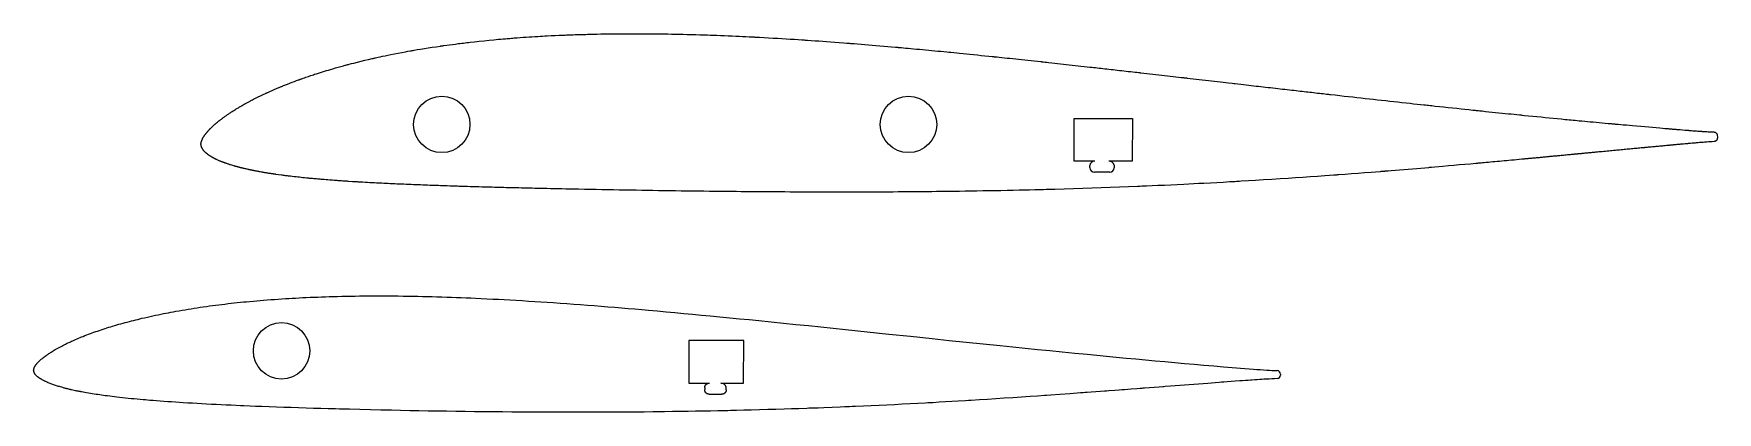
# Model space of a CAD drawing. Header units: millimetres. Extents: x -27 to 457, y 112 to 221.
import ezdxf

# ---------------------------------------------------------------- set-up
doc = ezdxf.new("R2010")
doc.units = ezdxf.units.MM
doc.layers.add('Geometries', color=7, linetype='Continuous')

msp = doc.modelspace()

# ---------------------------------------------------------------- linework, layer by layer
at = {"layer": 'Geometries', "linetype": 'Continuous', "lineweight": 13}
for p, q in [((272, 184.28), (272.02, 196.48)), ((272.02, 196.48), (288.76, 196.48)), ((288.76, 196.48), (288.74, 184.28)), ((277.93, 184.28), (272, 184.28)), ((288.74, 184.28), (281.99, 184.28)), ((276.55, 182.41), (276.55, 183)), ((282.24, 181.08), (277.88, 181.08)), ((283.57, 183.14), (283.57, 182.37)), ((161.41, 132.74), (161.4, 120.54)), ((177.15, 132.74), (161.41, 132.74)), ((177.13, 120.54), (177.15, 132.74)), ((331.29, 123.12), (331.29, 122.83)), ((161.4, 120.54), (167.33, 120.54)), ((165.95, 119.26), (165.95, 118.67)), ((167.28, 117.34), (170.83, 117.34)), ((170.58, 120.54), (177.13, 120.54)), ((172.16, 118.64), (172.16, 119.4))]:
    msp.add_line(p, q, dxfattribs=at)
at = {"layer": 'Geometries', "linetype": 'Continuous', "lineweight": 13, "flags": 128}
for points in [[(21.33, 189.14), (21.32, 189.2), (21.33, 189.26), (21.33, 189.33), (21.34, 189.39), (21.35, 189.45), (21.35, 189.5), (21.37, 189.57), (21.38, 189.63), (21.4, 189.73), (21.43, 189.82), (21.46, 189.91), (21.49, 190.01), (21.53, 190.12), (21.58, 190.23), (21.63, 190.36), (21.68, 190.48), (21.73, 190.6), (21.79, 190.72), (21.84, 190.83), (21.85, 190.85), (21.86, 190.88), (21.88, 190.9), (21.89, 190.93), (21.9, 190.95), (21.91, 190.97), (21.93, 190.99), (21.94, 191.03), (21.96, 191.06), (21.98, 191.09), (22, 191.13), (22.02, 191.16), (22.05, 191.2), (22.07, 191.23), (22.09, 191.27), (22.12, 191.31), (22.2, 191.43), (22.28, 191.55), (22.37, 191.67), (22.4, 191.72), (22.44, 191.77), (22.48, 191.82), (22.52, 191.87), (22.55, 191.92), (22.59, 191.96), (22.62, 192), (22.66, 192.04), (22.7, 192.1), (22.74, 192.15), (22.79, 192.22), (22.85, 192.28), (22.88, 192.32), (22.9, 192.36), (22.93, 192.39), (22.96, 192.42), (22.98, 192.45), (23, 192.48), (23.04, 192.52), (23.07, 192.56), (23.09, 192.59), (23.11, 192.61), (23.12, 192.63), (23.13, 192.63), (23.14, 192.65), (23.15, 192.66), (23.16, 192.67), (23.17, 192.68), (23.25, 192.78), (23.3, 192.84), (23.35, 192.9), (23.4, 192.95), (23.45, 193.01), (23.51, 193.07), (23.56, 193.13), (23.65, 193.22), (23.73, 193.31), (23.82, 193.41), (23.91, 193.5), (23.96, 193.55), (24.01, 193.6), (24.06, 193.65), (24.11, 193.69), (24.16, 193.74), (24.24, 193.82), (24.33, 193.91), (24.42, 193.99), (24.51, 194.08), (24.62, 194.18), (24.73, 194.28), (24.83, 194.38), (24.94, 194.48), (25.04, 194.58), (25.14, 194.66), (25.23, 194.75), (25.32, 194.82), (25.36, 194.86), (25.4, 194.89), (25.44, 194.93), (25.48, 194.96), (25.52, 195), (25.56, 195.03), (25.6, 195.07), (25.71, 195.16), (25.83, 195.26), (26.04, 195.43), (26.26, 195.61), (26.37, 195.7), (26.49, 195.79), (26.58, 195.87), (26.69, 195.95), (26.79, 196.03), (26.9, 196.11), (27.02, 196.2), (27.21, 196.34), (27.39, 196.48), (27.57, 196.61), (27.74, 196.74), (27.92, 196.87), (28.09, 197), (28.27, 197.12), (28.45, 197.25), (28.63, 197.38), (28.81, 197.5), (28.99, 197.63), (29.17, 197.75), (29.35, 197.87), (29.52, 197.99), (29.7, 198.11), (29.87, 198.22), (30.09, 198.37), (30.32, 198.52), (30.55, 198.67), (30.79, 198.82), (31.04, 198.98), (31.25, 199.11), (31.46, 199.24), (31.66, 199.36), (31.86, 199.49), (32.06, 199.6), (32.25, 199.72), (32.39, 199.81), (32.54, 199.89), (32.69, 199.98), (32.84, 200.07), (33, 200.16), (33.16, 200.25), (33.42, 200.41), (33.69, 200.56), (33.75, 200.59), (33.81, 200.63), (33.87, 200.66), (33.93, 200.69), (34, 200.73), (34.06, 200.76), (34.11, 200.8), (34.29, 200.89), (34.47, 200.99), (34.65, 201.09), (34.84, 201.19), (35.03, 201.3), (35.23, 201.4), (35.44, 201.51), (35.64, 201.62), (35.85, 201.73), (36.12, 201.87), (36.37, 202), (36.63, 202.13), (36.82, 202.23), (37, 202.32), (37.19, 202.42), (37.37, 202.51), (37.55, 202.6), (37.74, 202.69), (37.93, 202.78), (38.27, 202.95), (38.62, 203.12), (38.97, 203.28), (39.33, 203.45), (39.7, 203.62), (39.81, 203.68), (39.93, 203.73), (40.05, 203.79), (40.17, 203.84), (40.28, 203.89), (40.4, 203.95), (40.51, 204), (41.12, 204.27), (41.74, 204.55), (42.37, 204.82), (43, 205.09), (43.64, 205.36), (43.81, 205.43), (43.99, 205.5), (44.16, 205.58), (44.34, 205.65), (44.52, 205.72), (44.69, 205.79), (44.87, 205.87), (45.05, 205.94), (45.61, 206.16), (46.17, 206.38), (46.84, 206.65), (47.52, 206.91), (48.21, 207.16), (48.79, 207.38), (49.37, 207.59), (49.48, 207.63), (49.6, 207.67), (49.71, 207.72), (49.83, 207.76), (49.94, 207.8), (50.06, 207.84), (50.17, 207.88), (50.28, 207.92), (50.67, 208.06), (51.06, 208.19), (51.46, 208.33), (51.86, 208.47), (52.2, 208.59), (52.55, 208.71), (52.91, 208.82), (53.26, 208.94), (53.62, 209.06), (53.97, 209.18), (54.52, 209.35), (55.06, 209.53), (55.61, 209.7), (56.19, 209.88), (56.76, 210.06), (57.33, 210.23), (57.9, 210.41), (58.48, 210.58), (59.22, 210.79), (59.96, 211.01), (60.71, 211.22), (61.47, 211.43), (62.23, 211.64), (62.47, 211.7), (62.71, 211.77), (62.95, 211.83), (63.2, 211.9), (63.44, 211.96), (63.68, 212.03), (63.92, 212.09), (64.56, 212.26), (65.2, 212.42), (66.26, 212.69), (67.31, 212.95), (68.38, 213.21), (69.45, 213.46), (70.52, 213.7), (70.65, 213.73), (70.78, 213.76), (70.92, 213.79), (71.05, 213.82), (71.18, 213.85), (71.31, 213.88), (71.44, 213.91), (72.16, 214.07), (72.81, 214.21), (73.46, 214.35), (74.24, 214.51), (75.02, 214.68), (75.81, 214.84), (76.87, 215.05), (77.93, 215.25), (79, 215.46), (80.08, 215.66), (80.76, 215.78), (81.44, 215.9), (81.66, 215.94), (81.88, 215.98), (82.09, 216.02), (82.3, 216.05), (82.51, 216.09), (83.43, 216.25), (84.36, 216.4), (85.47, 216.58), (86.57, 216.76), (87.69, 216.93), (88.88, 217.11), (90.08, 217.29), (90.22, 217.31), (90.37, 217.33), (90.51, 217.35), (90.66, 217.37), (90.8, 217.39), (90.95, 217.41), (91.09, 217.43), (91.89, 217.54), (92.71, 217.65), (93.54, 217.76), (94.37, 217.87), (95.21, 217.98), (95.69, 218.04), (96.18, 218.1), (96.66, 218.16), (97.15, 218.22), (97.64, 218.27), (98.13, 218.33), (98.6, 218.39), (99.9, 218.53), (101.21, 218.68), (102.62, 218.82), (104.04, 218.97), (105.46, 219.1), (106.13, 219.17), (106.79, 219.23), (107.45, 219.28), (108.12, 219.34), (108.79, 219.4), (109.2, 219.43), (109.62, 219.47), (110.04, 219.5), (110.45, 219.54), (110.87, 219.57), (111.29, 219.6), (111.71, 219.63), (112.12, 219.66), (112.97, 219.73), (113.83, 219.79), (114.7, 219.85), (115.53, 219.9), (116.37, 219.96), (117.22, 220.01), (118.07, 220.06), (118.74, 220.1), (119.4, 220.14), (120.06, 220.18), (120.72, 220.21), (121.89, 220.27), (123.06, 220.33), (124.22, 220.38), (125.38, 220.43), (125.85, 220.45), (126.32, 220.47), (126.8, 220.49), (127.28, 220.51), (127.75, 220.52), (128.23, 220.54), (128.72, 220.56), (129.61, 220.59), (130.51, 220.61), (131.41, 220.64), (131.87, 220.65), (132.32, 220.67), (132.76, 220.68), (133.2, 220.69), (133.64, 220.7), (134.09, 220.71), (135.13, 220.73), (136.18, 220.75), (137.51, 220.77), (138.85, 220.79), (139.16, 220.8), (139.45, 220.8), (139.74, 220.8), (140.03, 220.81), (140.33, 220.81), (140.62, 220.81), (140.91, 220.82), (142.14, 220.83), (143.37, 220.83), (144.61, 220.84), (145.8, 220.84), (146.99, 220.84), (148.19, 220.83), (149.39, 220.82), (150.45, 220.82), (151.51, 220.81), (151.79, 220.8), (152.07, 220.8), (152.35, 220.8), (152.64, 220.79), (152.91, 220.79), (153.18, 220.79), (154.27, 220.77), (155.36, 220.75), (156.45, 220.74), (157.55, 220.71), (158.66, 220.69), (159.77, 220.67), (160.96, 220.64), (162.16, 220.6), (163.37, 220.57), (164.58, 220.53), (165.78, 220.5), (165.92, 220.49), (166.05, 220.49), (166.19, 220.48), (166.32, 220.48), (166.46, 220.47), (166.59, 220.47), (166.72, 220.46), (167.52, 220.44), (168.32, 220.41), (169.41, 220.37), (170.5, 220.33), (171.6, 220.28), (172.71, 220.24), (173.82, 220.19), (174.94, 220.14), (175.89, 220.1), (176.84, 220.05), (177.79, 220.01), (178.75, 219.96), (179.7, 219.91), (179.82, 219.9), (179.95, 219.9), (180.07, 219.89), (180.2, 219.89), (180.32, 219.88), (180.44, 219.87), (181.71, 219.81), (183.01, 219.74), (184.3, 219.66), (185.61, 219.59), (186.92, 219.51), (188.11, 219.44), (189.31, 219.37), (190.51, 219.3), (191.71, 219.22), (192.78, 219.15), (193.85, 219.08), (194.09, 219.07), (194.32, 219.05), (194.55, 219.04), (194.78, 219.02), (195.01, 219), (195.24, 218.99), (195.46, 218.97), (196.55, 218.9), (197.65, 218.82), (198.75, 218.75), (199.86, 218.67), (200.97, 218.59), (202.09, 218.5), (203.35, 218.41), (204.61, 218.32), (205.88, 218.22), (206.73, 218.15), (207.57, 218.09), (207.84, 218.06), (208.09, 218.04), (208.34, 218.02), (208.59, 218.01), (208.84, 217.99), (209.86, 217.9), (210.89, 217.82), (211.92, 217.74), (212.96, 217.65), (214, 217.56), (215.12, 217.47), (216.24, 217.37), (217.37, 217.28), (218.5, 217.18), (219.64, 217.08), (220.79, 216.98), (221.32, 216.93), (221.41, 216.92), (221.49, 216.91), (221.58, 216.91), (221.66, 216.9), (221.74, 216.89), (222.43, 216.83), (223.05, 216.77), (223.67, 216.72), (224.41, 216.65), (225.16, 216.58), (225.92, 216.51), (226.78, 216.43), (227.64, 216.35), (228.52, 216.27), (229.4, 216.19), (230.28, 216.11), (231.18, 216.02), (232.02, 215.94), (232.88, 215.86), (233.73, 215.78), (234.59, 215.69), (235.46, 215.61), (236.1, 215.55), (236.61, 215.5), (237.52, 215.41), (238.33, 215.33), (239.15, 215.25), (240.13, 215.15), (241.12, 215.05), (242.11, 214.95), (243.18, 214.84), (244.26, 214.73), (245.35, 214.62), (246.44, 214.51), (247.54, 214.4), (248.51, 214.3), (248.94, 214.25), (249, 214.25), (249.07, 214.24), (249.14, 214.23), (249.21, 214.23), (249.27, 214.22), (249.89, 214.15), (250.52, 214.09), (251.26, 214.01), (252.02, 213.93), (252.78, 213.85), (253.6, 213.77), (254.42, 213.68), (255.25, 213.59), (256.09, 213.5), (256.93, 213.41), (257.83, 213.32), (258.74, 213.22), (259.65, 213.12), (260.57, 213.02), (261.5, 212.92), (262.43, 212.82), (262.54, 212.81), (262.65, 212.8), (262.77, 212.79), (262.88, 212.77), (262.99, 212.76), (263.09, 212.75), (263.19, 212.74), (263.73, 212.68), (264.22, 212.63), (264.71, 212.58), (265.59, 212.48), (266.48, 212.38), (267.3, 212.29), (268.12, 212.2), (268.95, 212.11), (269.79, 212.02), (270.63, 211.93), (271.47, 211.83), (272.31, 211.74), (273.15, 211.65), (274, 211.55), (274.88, 211.46), (275.75, 211.36), (276.53, 211.27), (276.62, 211.26), (276.71, 211.25), (276.79, 211.24), (276.86, 211.23), (276.93, 211.23), (277, 211.22), (277.08, 211.21), (277.6, 211.15), (278.12, 211.09), (278.65, 211.03), (279.19, 210.97), (279.75, 210.91), (280.31, 210.85), (280.88, 210.78), (281.45, 210.72), (282.03, 210.65), (282.62, 210.59), (283.22, 210.52), (283.82, 210.45), (284.43, 210.38), (285.05, 210.31), (285.67, 210.24), (286.3, 210.17), (286.93, 210.1), (287.57, 210.03), (288.24, 209.95), (288.91, 209.88), (289.59, 209.8), (290.05, 209.75), (290.5, 209.7), (290.6, 209.68), (290.7, 209.67), (290.79, 209.66), (290.89, 209.65), (290.99, 209.64), (291.08, 209.63), (291.18, 209.62), (292.06, 209.52), (292.94, 209.42), (293.81, 209.32), (294.67, 209.22), (295.53, 209.12), (296.37, 209.03), (297.19, 208.93), (298.02, 208.84), (298.83, 208.74), (299.64, 208.65), (300.45, 208.56), (301.25, 208.47), (302.04, 208.38), (302.73, 208.3), (303.41, 208.22), (303.63, 208.19), (303.84, 208.17), (304.06, 208.15), (304.27, 208.12), (304.5, 208.09), (314.02, 207), (316.36, 206.73), (317.39, 206.61), (317.85, 206.56), (317.89, 206.56), (317.94, 206.55), (317.98, 206.55), (318.03, 206.54), (318.09, 206.53), (318.14, 206.53), (318.2, 206.52), (318.25, 206.51), (319.06, 206.42), (319.86, 206.33), (320.65, 206.24), (321.44, 206.15), (322.21, 206.06), (322.91, 205.98), (323.61, 205.9), (324.3, 205.82), (324.98, 205.74), (325.65, 205.67), (326.32, 205.59), (326.99, 205.51), (327.71, 205.43), (328.43, 205.35), (329.13, 205.27), (329.84, 205.19), (330.53, 205.11), (331.21, 205.03), (331.89, 204.95), (332.56, 204.88), (333.23, 204.8), (333.88, 204.73), (334.52, 204.65), (335.15, 204.58), (335.77, 204.51), (336.39, 204.44), (336.95, 204.38), (337.51, 204.31), (338.06, 204.25), (338.61, 204.19), (339.15, 204.13), (339.68, 204.07), (340.21, 204.01), (340.78, 203.94), (341.34, 203.88), (341.9, 203.81), (342.45, 203.75), (342.99, 203.69), (343.49, 203.63), (343.99, 203.58), (344.48, 203.52), (344.79, 203.49), (345.11, 203.45), (345.38, 203.42), (345.5, 203.41), (345.52, 203.4), (345.55, 203.4), (345.57, 203.4), (345.59, 203.4), (345.61, 203.39), (345.63, 203.39), (347, 203.24), (348.36, 203.08), (349.59, 202.95), (350.81, 202.81), (352.03, 202.67), (353.24, 202.54), (354.45, 202.4), (355.63, 202.27), (356.8, 202.14), (357.97, 202.01), (359.13, 201.88), (360.32, 201.75), (361.5, 201.62), (362.68, 201.49), (363.85, 201.36), (365.02, 201.23), (366.17, 201.11), (367.33, 200.98), (368.47, 200.86), (369.48, 200.75), (370.48, 200.64), (371.47, 200.53), (372.46, 200.42), (372.9, 200.38), (373.36, 200.33), (373.82, 200.28), (374.28, 200.23), (374.74, 200.18), (375.2, 200.13), (375.67, 200.08), (376.9, 199.95), (378.13, 199.81), (379.38, 199.68), (380.63, 199.55), (381.88, 199.42), (383.14, 199.28), (384.25, 199.17), (385.37, 199.05), (386.49, 198.93), (386.83, 198.9), (387.17, 198.86), (387.51, 198.82), (387.85, 198.79), (388.18, 198.75), (388.52, 198.72), (388.86, 198.68), (389.19, 198.65), (390.16, 198.55), (391.12, 198.45), (392.07, 198.35), (393.02, 198.25), (393.96, 198.16), (394.89, 198.06), (395.82, 197.97), (396.73, 197.87), (397.54, 197.79), (398.33, 197.71), (399.12, 197.63), (399.91, 197.55), (400.04, 197.54), (400.17, 197.52), (400.29, 197.51), (400.42, 197.5), (400.55, 197.48), (400.69, 197.47), (401.35, 197.4), (402.52, 197.29), (403.73, 197.17), (404.92, 197.05), (406.11, 196.93), (407.29, 196.81), (408.47, 196.7), (409.62, 196.58), (410.76, 196.47), (411.89, 196.36), (413.02, 196.25), (413.6, 196.2), (414.18, 196.14), (414.75, 196.09), (415.31, 196.03), (415.88, 195.98), (416.45, 195.93), (417.02, 195.87), (417.82, 195.8), (418.62, 195.72), (419.43, 195.65), (420.24, 195.57), (421.08, 195.49), (421.93, 195.41), (422.78, 195.33), (423.64, 195.26), (424.51, 195.18), (425.38, 195.1), (426.26, 195.02), (426.5, 194.99), (426.75, 194.97), (426.99, 194.95), (427.24, 194.93), (427.48, 194.91), (427.73, 194.88), (427.97, 194.86), (428.21, 194.84), (428.97, 194.77), (429.71, 194.71), (430.6, 194.63), (431.48, 194.55), (432.36, 194.47), (433.53, 194.37), (434.7, 194.26), (435.85, 194.16), (437, 194.06), (438.09, 193.97), (439.17, 193.87), (440.24, 193.78), (440.95, 193.72), (441.65, 193.66), (441.84, 193.64), (441.87, 193.64), (441.91, 193.64), (441.95, 193.63), (441.99, 193.63), (442.03, 193.63), (442.2, 193.61), (442.37, 193.6), (442.57, 193.58), (442.77, 193.56), (442.96, 193.55), (443.2, 193.53), (443.42, 193.51), (443.64, 193.49), (443.85, 193.47), (444.05, 193.45), (444.25, 193.44), (444.44, 193.42), (444.63, 193.41), (444.81, 193.39), (444.98, 193.38), (445.09, 193.37), (445.2, 193.36), (445.23, 193.36), (445.26, 193.35), (445.28, 193.35), (445.31, 193.35), (445.34, 193.35), (445.38, 193.34), (446.07, 193.29), (446.75, 193.23), (447.43, 193.18), (447.83, 193.14), (448.24, 193.11), (448.33, 193.1), (448.42, 193.1), (448.51, 193.09), (448.6, 193.08), (448.69, 193.08), (448.77, 193.07), (448.87, 193.06), (449.28, 193.03), (449.68, 193), (450.07, 192.97), (450.42, 192.94), (450.76, 192.92), (451.09, 192.89), (451.42, 192.87), (451.74, 192.85), (452.06, 192.83), (452.19, 192.82), (452.33, 192.81), (452.48, 192.8), (452.62, 192.79), (452.77, 192.78), (452.91, 192.77), (453.06, 192.76), (453.2, 192.75), (453.65, 192.73), (454.1, 192.7), (454.9, 192.66), (455.69, 192.62)], [(455.77, 189.86), (455.26, 189.83), (454.74, 189.79), (454.22, 189.76), (453.69, 189.72), (453.35, 189.7), (453.01, 189.67), (452.67, 189.65), (452.33, 189.62), (452, 189.59), (451.58, 189.56), (451.16, 189.53), (450.68, 189.49), (450.31, 189.45), (449.88, 189.42), (449.46, 189.38), (449.04, 189.35), (448.89, 189.33), (448.74, 189.32), (448.59, 189.31), (448.45, 189.29), (448.3, 189.28), (448.15, 189.27), (447.79, 189.24), (447.43, 189.2), (446.99, 189.16), (446.55, 189.12), (446.11, 189.08), (445.98, 189.07), (445.85, 189.06), (445.72, 189.05), (445.6, 189.04), (445.48, 189.03), (445.36, 189.01), (445.08, 188.99), (444.8, 188.96), (444.67, 188.95), (444.54, 188.94), (444.41, 188.93), (444.28, 188.91), (444.15, 188.9), (444.02, 188.89), (443.89, 188.88), (443.76, 188.86), (443.26, 188.82), (443.24, 188.82), (443.21, 188.81), (443.18, 188.81), (443.14, 188.81), (443.09, 188.8), (443.04, 188.8), (442.98, 188.79), (442.91, 188.78), (442.84, 188.78), (442.76, 188.77), (442.68, 188.76), (442.58, 188.75), (442.09, 188.71), (441.69, 188.67), (441.3, 188.64), (440.92, 188.6), (440.54, 188.56), (440.16, 188.53), (439.79, 188.49), (439.43, 188.46), (439.08, 188.43), (438.73, 188.4), (438.4, 188.36), (438.07, 188.33), (437.74, 188.3), (437.43, 188.27), (437.12, 188.25), (436.82, 188.22), (436.53, 188.19), (436.25, 188.16), (435.97, 188.14), (435.87, 188.13), (435.77, 188.12), (435.67, 188.11), (435.57, 188.1), (435.47, 188.09), (435.37, 188.08), (435.26, 188.07), (435.15, 188.06), (434.8, 188.03), (434.44, 187.99), (434.05, 187.96), (433.66, 187.92), (433.26, 187.88), (432.85, 187.84), (432.44, 187.8), (432.02, 187.76), (431.59, 187.72), (431.19, 187.69), (430.79, 187.65), (430.37, 187.61), (429.96, 187.57), (429.54, 187.53), (429.11, 187.49), (428.65, 187.45), (428.59, 187.44), (428.53, 187.43), (428.48, 187.43), (428.43, 187.42), (428.38, 187.42), (428.34, 187.42), (428.08, 187.39), (427.82, 187.37), (427.51, 187.34), (427.19, 187.31), (426.87, 187.28), (426.43, 187.24), (425.99, 187.19), (425.54, 187.15), (425.09, 187.11), (424.61, 187.06), (424.13, 187.02), (423.65, 186.97), (423.16, 186.93), (422.65, 186.88), (422.34, 186.85), (422.03, 186.82), (421.75, 186.79), (421.4, 186.76), (421.1, 186.73), (420.81, 186.7), (420.53, 186.68), (420.25, 186.65), (419.98, 186.62), (419.7, 186.6), (419.43, 186.57), (419.16, 186.55), (418.91, 186.52), (418.66, 186.5), (418.42, 186.48), (418.2, 186.46), (417.99, 186.44), (417.78, 186.42), (417.58, 186.4), (417.39, 186.38), (417.21, 186.36), (417.03, 186.34), (416.86, 186.33), (416.7, 186.31), (416.54, 186.3), (416.4, 186.28), (416.26, 186.27), (416.12, 186.26), (416, 186.25), (415.88, 186.24), (415.77, 186.22), (415.67, 186.21), (415.57, 186.21), (415.48, 186.2), (415.39, 186.19), (415.32, 186.18), (415.25, 186.18), (415.19, 186.17), (415.13, 186.16), (415.08, 186.16), (415.04, 186.16), (415, 186.15), (414.96, 186.15), (414.93, 186.15), (414.91, 186.14), (414.75, 186.13), (414.45, 186.1), (414.05, 186.06), (413.66, 186.03), (413.28, 185.99), (412.91, 185.95), (412.54, 185.92), (412.18, 185.89), (411.83, 185.85), (411.49, 185.82), (411.15, 185.79), (410.82, 185.76), (410.5, 185.73), (410.19, 185.7), (409.88, 185.67), (409.58, 185.64), (409.28, 185.61), (408.98, 185.58), (408.7, 185.55), (408.52, 185.54), (408.33, 185.52), (408.18, 185.51), (408.16, 185.5), (408.14, 185.5), (408.12, 185.5), (408.1, 185.5), (408.08, 185.5), (408.04, 185.49), (407.7, 185.46), (407.37, 185.43), (407.04, 185.4), (406.73, 185.37), (406.41, 185.34), (406.11, 185.31), (405.81, 185.28), (405.53, 185.25), (405.24, 185.23), (404.96, 185.2), (404.68, 185.17), (404.41, 185.15), (404.15, 185.12), (403.89, 185.1), (403.64, 185.08), (403.39, 185.05), (403.15, 185.03), (402.92, 185.01), (402.69, 184.99), (402.47, 184.97), (402.26, 184.94), (402.05, 184.93), (401.85, 184.91), (401.65, 184.89), (401.46, 184.87), (401.27, 184.85), (401.05, 184.83), (400.88, 184.82), (400.58, 184.79), (399.82, 184.72), (399.07, 184.65), (398.33, 184.58), (397.6, 184.51), (396.87, 184.44), (396.15, 184.37), (395.48, 184.31), (394.82, 184.25), (394.16, 184.19), (393.51, 184.13), (392.87, 184.07), (392.23, 184.01), (391.61, 183.95), (390.98, 183.9), (390.37, 183.84), (389.76, 183.79), (389.32, 183.75), (388.88, 183.71), (388.44, 183.67), (388.3, 183.65), (388.15, 183.64), (388.01, 183.63), (387.86, 183.61), (387.72, 183.6), (387.56, 183.59), (387.4, 183.57), (385.8, 183.43), (384.21, 183.29), (382.63, 183.15), (381.05, 183.01), (379.48, 182.87), (377.92, 182.73), (376.76, 182.63), (375.62, 182.53), (374.61, 182.45), (374.45, 182.43), (374.29, 182.42), (374.14, 182.41), (373.98, 182.39), (373.81, 182.38), (372.69, 182.28), (371.57, 182.19), (370.47, 182.09), (369.21, 181.99), (367.97, 181.89), (366.73, 181.78), (365.5, 181.68), (364.28, 181.58), (363.06, 181.48), (362.17, 181.41), (361.28, 181.34), (361.1, 181.32), (360.93, 181.31), (360.76, 181.3), (360.58, 181.28), (360.41, 181.27), (360.23, 181.25), (360.05, 181.24), (359.86, 181.22), (358.57, 181.12), (357.28, 181.02), (355.41, 180.88), (353.56, 180.73), (351.7, 180.59), (349.86, 180.45), (348.04, 180.32), (347.8, 180.3), (347.57, 180.28), (347.33, 180.27), (347.09, 180.25), (346.86, 180.23), (346.62, 180.21), (345.31, 180.12), (344.01, 180.03), (341.9, 179.88), (339.8, 179.73), (337.7, 179.58), (335.6, 179.44), (333.52, 179.3), (331.16, 179.15), (328.8, 179), (326.45, 178.85), (324.11, 178.71), (322.06, 178.58), (320.01, 178.46), (319.55, 178.44), (319.08, 178.41), (318.61, 178.38), (318.14, 178.35), (317.67, 178.33), (317.19, 178.3), (316.72, 178.27), (314.86, 178.17), (312.99, 178.07), (311.14, 177.97), (309.29, 177.87), (307.84, 177.79), (306.39, 177.72), (304.95, 177.65), (303.5, 177.57), (301.65, 177.49), (299.8, 177.4), (297.94, 177.31), (296.08, 177.23), (294.43, 177.16), (292.78, 177.08), (292.13, 177.06), (291.49, 177.03), (290.85, 177), (290.21, 176.98), (287.62, 176.87), (285.02, 176.77), (282.41, 176.67), (279.81, 176.58), (277.15, 176.48), (274.49, 176.4), (271.83, 176.31), (269.16, 176.23), (266.49, 176.15), (265.65, 176.13), (264.81, 176.11), (264, 176.09), (263.19, 176.06), (262.38, 176.04), (261.56, 176.02), (260.75, 176), (259.24, 175.96), (257.74, 175.93), (256.23, 175.89), (254.5, 175.86), (252.77, 175.82), (251.03, 175.78), (249.29, 175.75), (247.54, 175.72), (245.78, 175.69), (244.12, 175.66), (242.45, 175.63), (240.77, 175.6), (239.09, 175.58), (237.4, 175.56), (237.29, 175.56), (237.18, 175.55), (237.08, 175.55), (236.97, 175.55), (236.86, 175.55), (236.76, 175.55), (236.65, 175.55), (236.54, 175.55), (235.87, 175.54), (234.66, 175.52), (233.58, 175.51), (232.49, 175.5), (231.2, 175.48), (229.89, 175.47), (228.59, 175.46), (227.18, 175.44), (225.77, 175.43), (224.35, 175.42), (222.93, 175.41), (221.5, 175.4), (220.07, 175.39), (218.63, 175.38), (217.19, 175.38), (215.74, 175.37), (214.28, 175.37), (212.67, 175.36), (211.06, 175.36), (210.26, 175.36), (210.13, 175.36), (210.01, 175.36), (209.89, 175.36), (209.78, 175.36), (209.66, 175.35), (208.63, 175.35), (207.27, 175.35), (205.91, 175.35), (204.53, 175.35), (203.15, 175.35), (201.76, 175.35), (200.39, 175.36), (199.01, 175.36), (197.62, 175.36), (196.22, 175.37), (194.79, 175.37), (193.36, 175.38), (191.91, 175.38), (190.46, 175.39), (189, 175.4), (187.53, 175.41), (186.05, 175.42), (184.89, 175.42), (183.73, 175.43), (182.7, 175.44), (182.64, 175.44), (182.58, 175.44), (182.53, 175.44), (182.47, 175.44), (182.41, 175.44), (182.35, 175.44), (182.3, 175.44), (181.98, 175.44), (180.52, 175.45), (179.06, 175.47), (177.74, 175.48), (176.42, 175.49), (175.1, 175.5), (173.77, 175.51), (172.18, 175.53), (170.58, 175.55), (168.98, 175.56), (167.37, 175.58), (165.75, 175.6), (164.13, 175.62), (162.5, 175.64), (160.86, 175.66), (159.22, 175.68), (157.56, 175.71), (155.9, 175.73), (154.24, 175.75), (152.66, 175.78), (151.08, 175.8), (149.49, 175.83), (147.89, 175.85), (146.29, 175.88), (144.66, 175.9), (143.02, 175.93), (141.38, 175.96), (139.73, 175.99), (138.08, 176.02), (136.42, 176.05), (134.75, 176.08), (133.08, 176.11), (131.42, 176.14), (129.76, 176.17), (128.29, 176.2), (128, 176.21), (127.72, 176.21), (127.45, 176.22), (127.17, 176.23), (126.05, 176.25), (124.94, 176.27), (123.83, 176.29), (122.73, 176.32), (121.69, 176.34), (120.66, 176.36), (119.64, 176.39), (118.96, 176.4), (118.29, 176.42), (118.14, 176.42), (117.99, 176.42), (117.84, 176.43), (117.67, 176.43), (117.51, 176.43), (117.34, 176.44), (117.18, 176.44), (116.4, 176.46), (115.63, 176.48), (114.87, 176.49), (114.11, 176.51), (113.35, 176.53), (112.61, 176.55), (111.87, 176.57), (111.13, 176.58), (110.4, 176.6), (109.68, 176.62), (108.96, 176.64), (108.25, 176.66), (107.58, 176.67), (106.92, 176.69), (106.27, 176.71), (105.62, 176.73), (104.97, 176.74), (104.65, 176.75), (104.31, 176.76), (103.97, 176.77), (103.63, 176.78), (103.29, 176.79), (102.61, 176.81), (101.93, 176.83), (101.12, 176.85), (100.3, 176.87), (99.48, 176.9), (98.65, 176.92), (97.82, 176.95), (96.98, 176.97), (96.58, 176.99), (96.18, 177), (95.78, 177.01), (95.38, 177.02), (94.98, 177.04), (94.23, 177.06), (93.49, 177.08), (92.75, 177.11), (92.02, 177.13), (91.3, 177.16), (90.59, 177.18), (90.07, 177.2), (89.55, 177.22), (89.09, 177.23), (89.05, 177.23), (89, 177.24), (88.96, 177.24), (88.92, 177.24), (88.87, 177.24), (88.82, 177.24), (88.77, 177.24), (88.71, 177.25), (88.15, 177.27), (87.59, 177.29), (87.03, 177.31), (86.35, 177.33), (85.67, 177.36), (85, 177.38), (84.33, 177.41), (83.67, 177.43), (83.02, 177.46), (82.37, 177.48), (81.67, 177.51), (80.97, 177.54), (80.28, 177.57), (79.6, 177.6), (78.92, 177.63), (78.26, 177.66), (77.6, 177.69), (76.95, 177.71), (76.3, 177.74), (75.67, 177.77), (75.05, 177.8), (74.44, 177.83), (73.84, 177.86), (73.24, 177.89), (73.2, 177.89), (73.17, 177.89), (73.13, 177.9), (73.09, 177.9), (73.05, 177.9), (73.01, 177.9), (72.97, 177.9), (72.76, 177.91), (72.38, 177.93), (71.71, 177.97), (71.12, 178), (70.53, 178.03), (69.84, 178.07), (69.15, 178.11), (68.47, 178.14), (67.8, 178.18), (67.13, 178.22), (66.47, 178.26), (66.27, 178.27), (66.07, 178.29), (65.87, 178.3), (65.66, 178.31), (65.46, 178.32), (65.26, 178.34), (65.06, 178.35), (64.85, 178.36), (63.69, 178.44), (63.56, 178.45), (63.43, 178.46), (63.3, 178.46), (63.17, 178.47), (63.04, 178.48), (62.9, 178.49), (62.76, 178.5), (62.4, 178.52), (62.06, 178.55), (61.72, 178.57), (61.38, 178.59), (61.06, 178.62), (60.76, 178.64), (60.47, 178.66), (60.18, 178.68), (60.09, 178.69), (60, 178.69), (59.9, 178.7), (59.81, 178.71), (59.72, 178.71), (59.63, 178.72), (59.53, 178.73), (59.12, 178.76), (58.71, 178.79), (58.29, 178.82), (57.78, 178.86), (57.25, 178.9), (56.73, 178.95), (56.19, 178.99), (55.85, 179.02), (55.51, 179.05), (55.17, 179.08), (54.84, 179.11), (54.51, 179.13), (54.11, 179.17), (53.71, 179.21), (53.32, 179.24), (52.93, 179.28), (52.82, 179.29), (52.7, 179.3), (52.57, 179.31), (52.45, 179.32), (52.32, 179.34), (52.19, 179.35), (51.6, 179.41), (51.09, 179.46), (50.59, 179.51), (50.1, 179.56), (49.61, 179.61), (49.13, 179.66), (48.65, 179.71), (48.09, 179.78), (47.54, 179.84), (47, 179.9), (46.47, 179.97), (46.2, 180), (45.92, 180.03), (45.62, 180.07), (45.33, 180.11), (45.03, 180.15), (44.73, 180.19), (44.44, 180.23), (43.63, 180.34), (42.84, 180.45), (42.69, 180.47), (42.54, 180.49), (42.36, 180.52), (42.19, 180.54), (42.03, 180.57), (41.86, 180.59), (41.61, 180.63), (41.36, 180.67), (41.11, 180.71), (40.85, 180.75), (40.6, 180.79), (40.35, 180.83), (40.11, 180.87), (39.88, 180.91), (39.65, 180.94), (39.43, 180.98), (39.23, 181.01), (39.21, 181.02), (39.19, 181.02), (39.19, 181.02), (39.17, 181.02), (39.16, 181.03), (39.14, 181.03), (39.11, 181.03), (39.07, 181.04), (39.03, 181.05), (38.98, 181.06), (38.92, 181.07), (38.89, 181.07), (38.85, 181.08), (38.81, 181.09), (38.77, 181.09), (38.73, 181.1), (38.7, 181.11), (38.67, 181.11), (38.36, 181.17), (38.17, 181.2), (37.97, 181.24), (37.93, 181.25), (37.88, 181.26), (37.84, 181.26), (37.79, 181.27), (37.74, 181.28), (37.69, 181.29), (37.64, 181.3), (37.51, 181.33), (37.38, 181.35), (37.27, 181.37), (37.16, 181.39), (37.05, 181.41), (36.91, 181.44), (36.79, 181.46), (36.62, 181.5), (36.46, 181.53), (36.3, 181.56), (36.15, 181.59), (36, 181.63), (35.85, 181.66), (35.83, 181.66), (35.81, 181.66), (35.8, 181.67), (35.78, 181.67), (35.77, 181.67), (35.75, 181.68), (35.73, 181.68), (35.68, 181.69), (35.62, 181.7), (35.55, 181.72), (35.47, 181.74), (35.38, 181.76), (35.29, 181.78), (35.19, 181.8), (35.08, 181.82), (35.03, 181.83), (34.98, 181.84), (34.94, 181.85), (34.9, 181.86), (34.86, 181.87), (34.56, 181.93), (34.27, 182), (33.97, 182.07), (33.76, 182.12), (33.74, 182.12), (33.71, 182.13), (33.69, 182.13), (33.67, 182.14), (33.65, 182.14), (33.63, 182.15), (33.61, 182.15), (33.58, 182.16), (33.56, 182.16), (33.54, 182.17), (33.5, 182.18), (33.45, 182.19), (33.41, 182.2), (33.37, 182.21), (33.33, 182.22), (33.29, 182.23), (33.21, 182.25), (33.13, 182.27), (33.04, 182.29), (32.94, 182.32), (32.83, 182.34), (32.72, 182.37), (32.6, 182.4), (32.59, 182.4), (32.57, 182.41), (32.55, 182.41), (32.54, 182.42), (32.52, 182.42), (32.5, 182.43), (32.49, 182.43), (32.47, 182.43), (32.45, 182.44), (32.42, 182.45), (32.38, 182.46), (32.33, 182.47), (32.3, 182.48), (32.27, 182.49), (32.23, 182.5), (32.19, 182.51), (32.15, 182.52), (32.1, 182.53), (32.07, 182.54), (32.04, 182.55), (31.92, 182.58), (31.81, 182.61), (31.69, 182.64), (31.57, 182.67), (31.46, 182.71), (31.34, 182.74), (31.25, 182.76), (31.16, 182.79), (31.07, 182.82), (30.98, 182.84), (30.9, 182.87), (30.81, 182.89), (30.48, 182.99), (30.15, 183.09), (29.83, 183.19), (29.66, 183.24), (29.49, 183.3), (29.32, 183.35), (29.15, 183.41), (28.97, 183.47), (28.8, 183.53), (28.63, 183.59), (28.59, 183.61), (28.55, 183.62), (28.5, 183.63), (28.46, 183.65), (28.42, 183.66), (28.37, 183.68), (28.31, 183.7), (28.22, 183.74), (28.13, 183.77), (28.05, 183.8), (27.96, 183.83), (27.88, 183.86), (27.8, 183.89), (27.73, 183.91), (27.66, 183.94), (27.62, 183.96), (27.56, 183.98), (27.5, 184), (27.44, 184.02), (27.38, 184.05), (27.26, 184.09), (27.14, 184.14), (27.09, 184.16), (27.05, 184.17), (27, 184.19), (26.95, 184.21), (26.9, 184.23), (26.85, 184.25), (26.8, 184.27), (26.75, 184.29), (26.57, 184.37), (26.38, 184.45), (26.2, 184.53), (26.02, 184.61), (25.94, 184.64), (25.86, 184.68), (25.79, 184.71), (25.71, 184.75), (25.63, 184.79), (25.56, 184.82), (25.49, 184.86), (25.41, 184.9), (25.32, 184.95), (25.22, 185), (25.13, 185.04), (25.05, 185.09), (24.98, 185.12), (24.91, 185.16), (24.85, 185.19), (24.79, 185.22), (24.73, 185.26), (24.66, 185.3), (24.59, 185.34), (24.52, 185.38), (24.45, 185.42), (24.38, 185.45), (24.32, 185.49), (24.28, 185.52), (24.24, 185.54), (24.21, 185.56), (24.17, 185.58), (24.13, 185.6), (24.09, 185.63), (24.02, 185.67), (23.96, 185.71), (23.9, 185.75), (23.87, 185.77), (23.83, 185.8), (23.8, 185.82), (23.77, 185.84), (23.73, 185.87), (23.69, 185.89), (23.65, 185.92), (23.61, 185.95), (23.53, 186), (23.46, 186.06), (23.39, 186.11), (23.32, 186.16), (23.25, 186.22), (23.17, 186.28), (23.09, 186.35), (23.05, 186.37), (23.02, 186.4), (22.99, 186.42), (22.97, 186.44), (22.94, 186.46), (22.93, 186.48), (22.91, 186.49), (22.9, 186.5), (22.89, 186.51), (22.87, 186.52), (22.85, 186.54), (22.82, 186.57), (22.79, 186.59), (22.76, 186.62), (22.73, 186.64), (22.7, 186.67), (22.67, 186.69), (22.59, 186.77), (22.51, 186.84), (22.44, 186.91), (22.36, 186.98), (22.29, 187.06), (22.21, 187.14), (22.14, 187.21), (22.07, 187.3), (22, 187.38), (21.94, 187.47), (21.88, 187.55), (21.82, 187.65), (21.76, 187.76), (21.7, 187.86), (21.64, 187.98), (21.59, 188.09), (21.54, 188.2), (21.5, 188.31), (21.47, 188.38), (21.45, 188.46), (21.43, 188.54), (21.41, 188.61), (21.39, 188.69), (21.37, 188.77), (21.35, 188.87), (21.34, 188.96), (21.33, 189.05), (21.33, 189.14)], [(455.69, 192.62), (455.77, 192.61), (455.85, 192.6), (455.92, 192.58), (456, 192.56), (456.07, 192.53), (456.14, 192.49), (456.21, 192.45), (456.28, 192.41), (456.34, 192.36), (456.4, 192.31), (456.45, 192.25), (456.5, 192.19), (456.54, 192.13), (456.58, 192.06), (456.62, 191.99), (456.65, 191.91), (456.67, 191.84), (456.69, 191.76), (456.7, 191.68), (456.7, 191.61)], [(456.71, 190.82), (456.7, 190.75), (456.7, 190.68), (456.68, 190.6), (456.66, 190.53), (456.64, 190.46), (456.61, 190.39), (456.57, 190.33), (456.53, 190.27), (456.48, 190.21), (456.43, 190.15), (456.38, 190.1), (456.32, 190.06), (456.26, 190.01), (456.2, 189.98), (456.13, 189.94), (456.06, 189.92), (455.99, 189.89), (455.92, 189.88), (455.85, 189.86), (455.77, 189.86)], [(456.7, 191.61), (456.71, 191.21), (456.71, 190.82)], [(-26.71, 124.23), (-26.71, 124.29), (-26.7, 124.35), (-26.7, 124.41), (-26.69, 124.47), (-26.68, 124.53), (-26.66, 124.59), (-26.65, 124.65), (-26.63, 124.71), (-26.61, 124.77), (-26.57, 124.87), (-26.53, 124.98), (-26.49, 125.08), (-26.45, 125.18), (-26.41, 125.27), (-26.36, 125.36), (-26.32, 125.44), (-26.27, 125.53), (-26.22, 125.61), (-26.16, 125.69), (-26.11, 125.77), (-26.05, 125.85), (-25.98, 125.93), (-25.91, 126.02), (-25.83, 126.1), (-25.76, 126.19), (-25.68, 126.27), (-25.61, 126.35), (-25.53, 126.43), (-25.38, 126.58), (-25.24, 126.72), (-25.09, 126.87), (-25, 126.96), (-24.91, 127.05), (-24.81, 127.14), (-24.71, 127.22), (-24.61, 127.31), (-24.51, 127.39), (-24.36, 127.52), (-24.19, 127.65), (-24.03, 127.78), (-23.82, 127.95), (-23.6, 128.11), (-23.38, 128.28), (-23.16, 128.44), (-22.95, 128.59), (-22.75, 128.73), (-22.54, 128.88), (-22.33, 129.02), (-22.11, 129.16), (-21.9, 129.3), (-21.69, 129.43), (-21.39, 129.62), (-21.09, 129.8), (-20.79, 129.98), (-20.49, 130.15), (-20.13, 130.36), (-19.77, 130.57), (-19.4, 130.77), (-19.04, 130.97), (-18.67, 131.16), (-18.3, 131.35), (-17.95, 131.53), (-17.59, 131.71), (-17.24, 131.89), (-16.88, 132.06), (-16.52, 132.23), (-16.16, 132.4), (-15.81, 132.56), (-15.45, 132.72), (-15.09, 132.88), (-14.67, 133.07), (-14.24, 133.25), (-13.81, 133.43), (-13.38, 133.61), (-12.95, 133.79), (-12.52, 133.96), (-12, 134.17), (-11.48, 134.37), (-10.96, 134.57), (-10.43, 134.76), (-9.91, 134.95), (-9.39, 135.14), (-8.88, 135.32), (-8.36, 135.5), (-7.84, 135.68), (-7.3, 135.86), (-6.76, 136.04), (-6.22, 136.22), (-5.68, 136.39), (-5.13, 136.56), (-4.59, 136.73), (-4.04, 136.89), (-3.45, 137.07), (-2.84, 137.24), (-2.24, 137.42), (-1.64, 137.59), (-1.04, 137.75), (-0.43, 137.92), (0.17, 138.08), (0.77, 138.24), (1.38, 138.4), (1.99, 138.55), (2.58, 138.7), (3.18, 138.85), (3.78, 138.99), (4.37, 139.14), (5.15, 139.32), (5.93, 139.5), (6.71, 139.67), (7.49, 139.84), (8.27, 140.01), (9.05, 140.17), (9.83, 140.33), (10.55, 140.48), (11.26, 140.62), (11.98, 140.76), (12.7, 140.89), (13.42, 141.03), (14.14, 141.16), (15.02, 141.32), (15.9, 141.47), (16.78, 141.62), (17.66, 141.76), (18.54, 141.91), (19.4, 142.04), (20.27, 142.17), (21.13, 142.3), (22, 142.43), (22.89, 142.56), (23.77, 142.68), (24.66, 142.8), (25.54, 142.91), (26.43, 143.03), (27.32, 143.14), (28.2, 143.24), (29.09, 143.35), (29.98, 143.45), (30.87, 143.55), (31.76, 143.65), (32.65, 143.74), (33.53, 143.83), (34.42, 143.92), (35.4, 144.01), (36.38, 144.1), (37.36, 144.19), (38.34, 144.27), (39.32, 144.35), (40.36, 144.43), (41.4, 144.51), (42.44, 144.59), (43.48, 144.66), (44.52, 144.73), (45.56, 144.8), (46.54, 144.86), (47.52, 144.91), (48.51, 144.97), (49.49, 145.02), (50.47, 145.07), (51.57, 145.12), (52.66, 145.17), (53.76, 145.22), (54.85, 145.26), (55.95, 145.3), (57.05, 145.34), (58.14, 145.37), (59.24, 145.4), (60.51, 145.44), (61.79, 145.47), (63.06, 145.49), (64.34, 145.51), (65.61, 145.53), (66.88, 145.55), (68.16, 145.56), (69.33, 145.57), (70.49, 145.57), (71.66, 145.58), (72.83, 145.58), (74, 145.58), (75.17, 145.57), (76.57, 145.56), (77.97, 145.55), (79.37, 145.53), (80.77, 145.51), (82.17, 145.49), (83.55, 145.46), (84.92, 145.43), (86.3, 145.4), (87.68, 145.37), (89.08, 145.33), (90.48, 145.28), (91.88, 145.24), (93.28, 145.19), (94.68, 145.14), (96.06, 145.09), (97.43, 145.03), (98.81, 144.98), (100.18, 144.92), (101.82, 144.84), (103.45, 144.76), (105.09, 144.68), (106.73, 144.6), (108.36, 144.51), (110, 144.42), (111.78, 144.32), (113.57, 144.22), (115.35, 144.11), (117.14, 144), (118.92, 143.88), (120.71, 143.77), (122.49, 143.65), (124.45, 143.51), (126.41, 143.37), (128.37, 143.23), (130.33, 143.08), (132.29, 142.94), (134.26, 142.78), (136.22, 142.63), (138.18, 142.47), (140.14, 142.31), (142.09, 142.15), (144.02, 141.99), (145.94, 141.82), (147.87, 141.66), (149.79, 141.49), (152.33, 141.26), (154.87, 141.04), (157.4, 140.81), (159.94, 140.57), (162.48, 140.33), (165.02, 140.09), (167.55, 139.85), (170.34, 139.58), (173.13, 139.31), (175.92, 139.04), (178.71, 138.76), (181.5, 138.48), (185.06, 138.12), (188.61, 137.76), (192.17, 137.4), (195.73, 137.04), (199.28, 136.67), (202.84, 136.3), (206.4, 135.93), (212.62, 135.28), (218.84, 134.63), (225.06, 133.98), (231.29, 133.33), (236.18, 132.82), (241.06, 132.31), (245.95, 131.81), (250.84, 131.31), (254.4, 130.94), (257.96, 130.58), (261.52, 130.23), (265.07, 129.87), (268.63, 129.51), (272.19, 129.16), (275.75, 128.82), (278.54, 128.54), (281.34, 128.27), (284.13, 128.01), (286.93, 127.74), (289.73, 127.48), (292.52, 127.22), (295.32, 126.97), (298.12, 126.71), (300.92, 126.46), (303.72, 126.22), (306.51, 125.97), (309.31, 125.73), (312.11, 125.49), (314.91, 125.26), (316.14, 125.16), (317.37, 125.06), (318.61, 124.95), (319.84, 124.85), (321.07, 124.76), (322.3, 124.66), (323.53, 124.56), (324.48, 124.49), (325.43, 124.42), (326.38, 124.36), (327.33, 124.3), (328.08, 124.25), (328.82, 124.2), (329.57, 124.16), (330.32, 124.12)], [(330.32, 121.84), (329.55, 121.8), (328.78, 121.76), (328.01, 121.72), (327.24, 121.68), (326.47, 121.63), (325.94, 121.6), (325.7, 121.58), (325.38, 121.56), (324.63, 121.52), (323.89, 121.47), (323.06, 121.41), (322.77, 121.39), (322.63, 121.38), (322.04, 121.34), (321.2, 121.28), (320.35, 121.22), (320.12, 121.2), (319.61, 121.16), (318.3, 121.07), (315.96, 120.9), (315.03, 120.83), (314.36, 120.78), (313.71, 120.73), (312.54, 120.64), (310.45, 120.48), (305.06, 120.07), (299.68, 119.66), (298.19, 119.55), (297.82, 119.52), (297.48, 119.49), (296.45, 119.42), (292.28, 119.1), (291.76, 119.06), (291.47, 119.04), (290.96, 119), (290.04, 118.93), (288.4, 118.8), (286.51, 118.66), (285.72, 118.6), (284.99, 118.54), (283.68, 118.44), (282.01, 118.32), (281.28, 118.26), (280.73, 118.22), (279.56, 118.13), (276.9, 117.93), (275.73, 117.85), (275.22, 117.81), (274.58, 117.76), (273.86, 117.71), (270.89, 117.49), (267.91, 117.28), (265.3, 117.09), (264.14, 117.01), (263.57, 116.97), (261.48, 116.82), (259.39, 116.68), (256.91, 116.51), (254.42, 116.34), (251.94, 116.18), (249.56, 116.02), (247.19, 115.87), (244.82, 115.72), (242.44, 115.57), (241.71, 115.53), (240.84, 115.48), (238.78, 115.35), (236.94, 115.24), (235.1, 115.14), (233.26, 115.03), (231.43, 114.93), (230.52, 114.88), (229.99, 114.85), (229.36, 114.82), (227.14, 114.7), (224.92, 114.58), (222.69, 114.47), (220.47, 114.35), (218.25, 114.25), (216.03, 114.14), (213.77, 114.03), (211.51, 113.93), (209.26, 113.83), (208.32, 113.79), (207.49, 113.76), (206.18, 113.7), (204.86, 113.65), (202.52, 113.56), (200.18, 113.47), (198.51, 113.4), (196.84, 113.34), (195.9, 113.31), (195.32, 113.29), (192.98, 113.21), (190.89, 113.14), (188.8, 113.07), (186.42, 113), (184.04, 112.93), (181.67, 112.86), (179.29, 112.8), (177.2, 112.74), (175.1, 112.69), (174.07, 112.67), (173.32, 112.65), (172.61, 112.63), (171.16, 112.6), (169.71, 112.57), (167.58, 112.53), (165.45, 112.49), (163.32, 112.45), (161.19, 112.42), (159.06, 112.38), (156.72, 112.35), (154.37, 112.32), (152.31, 112.29), (151.4, 112.28), (151.04, 112.28), (148.55, 112.25), (146.06, 112.23), (143.57, 112.21), (140.9, 112.2), (138.23, 112.18), (135.56, 112.17), (132.89, 112.17), (130.22, 112.16), (127.38, 112.16), (124.55, 112.17), (121.72, 112.17), (118.89, 112.19), (116.06, 112.2), (113.23, 112.22), (110.56, 112.24), (107.89, 112.26), (105.22, 112.28), (102.55, 112.31), (99.88, 112.34), (97.21, 112.38), (94.54, 112.41), (91.87, 112.45), (89.2, 112.49), (86.53, 112.54), (83.91, 112.58), (81.28, 112.63), (78.66, 112.68), (76.04, 112.74), (73.01, 112.8), (69.99, 112.87), (66.96, 112.94), (63.93, 113.02), (62.26, 113.06), (61.53, 113.08), (61.12, 113.09), (59.95, 113.12), (57.86, 113.18), (55.73, 113.24), (53.61, 113.3), (51.49, 113.37), (49.36, 113.44), (47.24, 113.51), (45.12, 113.58), (43, 113.65), (40.87, 113.73), (38.78, 113.81), (38.21, 113.83), (37.76, 113.85), (36.95, 113.88), (35.5, 113.94), (33.66, 114.02), (33.21, 114.04), (33, 114.05), (32.68, 114.06), (31.39, 114.12), (29.98, 114.18), (28.56, 114.25), (27.15, 114.31), (25.73, 114.38), (24.32, 114.45), (22.9, 114.53), (21.57, 114.6), (20.24, 114.68), (18.9, 114.75), (17.57, 114.83), (16.24, 114.91), (15.13, 114.98), (14.02, 115.06), (12.91, 115.13), (11.8, 115.21), (10.69, 115.29), (9.58, 115.37), (8.6, 115.44), (7.63, 115.52), (6.65, 115.6), (6.01, 115.65), (5.36, 115.71), (5.04, 115.74), (4.97, 115.74), (4.91, 115.75), (4.69, 115.77), (3.85, 115.84), (3, 115.92), (2.15, 116), (1.31, 116.08), (0.46, 116.17), (-0.37, 116.25), (-1.2, 116.34), (-2.03, 116.43), (-2.86, 116.52), (-3.52, 116.6), (-4.18, 116.68), (-4.85, 116.77), (-5.51, 116.85), (-6.17, 116.94), (-6.69, 117.01), (-7.21, 117.08), (-7.73, 117.15), (-8.25, 117.23), (-8.77, 117.31), (-9.32, 117.39), (-9.87, 117.48), (-10.42, 117.57), (-10.97, 117.66), (-11.51, 117.75), (-12.06, 117.85), (-12.47, 117.92), (-12.87, 118), (-13.07, 118.04), (-13.14, 118.05), (-13.17, 118.06), (-13.31, 118.09), (-13.6, 118.14), (-13.88, 118.2), (-14.28, 118.28), (-14.46, 118.32), (-14.5, 118.33), (-14.57, 118.34), (-14.7, 118.37), (-15.07, 118.45), (-15.45, 118.53), (-15.82, 118.62), (-15.85, 118.62), (-15.88, 118.63), (-15.89, 118.63), (-15.91, 118.64), (-15.92, 118.64), (-15.94, 118.64), (-15.95, 118.65), (-16.03, 118.66), (-16.17, 118.7), (-16.41, 118.75), (-16.63, 118.81), (-16.86, 118.86), (-17.17, 118.94), (-17.24, 118.96), (-17.25, 118.96), (-17.26, 118.96), (-17.26, 118.96), (-17.26, 118.96), (-17.27, 118.96), (-17.27, 118.97), (-17.28, 118.97), (-17.33, 118.98), (-17.55, 119.04), (-17.77, 119.1), (-17.86, 119.12), (-17.9, 119.13), (-17.91, 119.13), (-17.92, 119.14), (-17.92, 119.14), (-17.93, 119.14), (-17.93, 119.14), (-17.94, 119.14), (-18.29, 119.24), (-18.64, 119.34), (-18.98, 119.44), (-19.33, 119.54), (-19.6, 119.62), (-19.88, 119.71), (-20.15, 119.79), (-20.43, 119.88), (-20.7, 119.98), (-20.96, 120.07), (-21.23, 120.17), (-21.49, 120.26), (-21.76, 120.36), (-22.01, 120.46), (-22.26, 120.56), (-22.51, 120.66), (-22.57, 120.68), (-22.57, 120.69), (-22.58, 120.69), (-22.59, 120.69), (-22.59, 120.69), (-22.6, 120.7), (-22.61, 120.7), (-22.61, 120.7), (-22.65, 120.72), (-22.72, 120.75), (-22.85, 120.81), (-23.02, 120.88), (-23.19, 120.96), (-23.36, 121.04), (-23.53, 121.12), (-23.7, 121.21), (-23.87, 121.3), (-23.87, 121.3), (-23.88, 121.3), (-23.89, 121.3), (-23.9, 121.31), (-23.91, 121.32), (-23.92, 121.32), (-23.93, 121.33), (-23.99, 121.36), (-24.1, 121.42), (-24.3, 121.52), (-24.39, 121.57), (-24.49, 121.62), (-24.5, 121.63), (-24.51, 121.64), (-24.52, 121.64), (-24.53, 121.65), (-24.53, 121.65), (-24.54, 121.65), (-24.57, 121.67), (-24.67, 121.73), (-24.77, 121.79), (-24.87, 121.85), (-24.96, 121.91), (-25.06, 121.98), (-25.1, 122), (-25.11, 122.01), (-25.11, 122.01), (-25.11, 122.02), (-25.12, 122.02), (-25.18, 122.07), (-25.25, 122.12), (-25.32, 122.17), (-25.39, 122.22), (-25.39, 122.23), (-25.4, 122.23), (-25.4, 122.23), (-25.41, 122.24), (-25.41, 122.24), (-25.42, 122.25), (-25.44, 122.27), (-25.48, 122.3), (-25.58, 122.38), (-25.68, 122.45), (-25.77, 122.53), (-25.83, 122.58), (-25.89, 122.64), (-25.9, 122.64), (-25.91, 122.65), (-25.91, 122.65), (-25.92, 122.66), (-25.93, 122.67), (-25.93, 122.67), (-25.94, 122.68), (-25.94, 122.68), (-25.96, 122.7), (-26.03, 122.76), (-26.08, 122.82), (-26.14, 122.88), (-26.19, 122.93), (-26.23, 122.99), (-26.27, 123.04), (-26.31, 123.09), (-26.34, 123.15), (-26.37, 123.21), (-26.41, 123.28), (-26.45, 123.35), (-26.49, 123.42), (-26.52, 123.5), (-26.55, 123.57), (-26.58, 123.65), (-26.61, 123.73), (-26.64, 123.81), (-26.65, 123.85), (-26.66, 123.87), (-26.66, 123.87), (-26.66, 123.88), (-26.66, 123.88), (-26.66, 123.89), (-26.67, 123.95), (-26.69, 124.01), (-26.69, 124.06), (-26.7, 124.12), (-26.71, 124.17), (-26.71, 124.23)], [(165.95, 119.26), (165.95, 119.32), (165.96, 119.37), (165.96, 119.43), (165.98, 119.48), (165.99, 119.54), (166.01, 119.6), (166.02, 119.65), (166.04, 119.7), (166.07, 119.75), (166.09, 119.81), (166.12, 119.86), (166.15, 119.91), (166.19, 119.97), (166.23, 120.02), (166.27, 120.07), (166.32, 120.12), (166.37, 120.17), (166.42, 120.21), (166.47, 120.25), (166.52, 120.29), (166.58, 120.33), (166.64, 120.36), (166.7, 120.4), (166.76, 120.42), (166.82, 120.45), (166.88, 120.47), (166.94, 120.49), (167.01, 120.51), (167.07, 120.52), (167.14, 120.53), (167.2, 120.54), (167.26, 120.54), (167.33, 120.54)], [(167.28, 117.34), (167.22, 117.34), (167.16, 117.35), (167.1, 117.36), (167.05, 117.37), (166.99, 117.38), (166.93, 117.4), (166.87, 117.41), (166.82, 117.43), (166.76, 117.46), (166.71, 117.48), (166.66, 117.51), (166.6, 117.54), (166.54, 117.58), (166.49, 117.61), (166.43, 117.66), (166.38, 117.7), (166.33, 117.75), (166.29, 117.79), (166.24, 117.85), (166.21, 117.89), (166.17, 117.94), (166.14, 117.99), (166.11, 118.04), (166.08, 118.09), (166.06, 118.15), (166.04, 118.2), (166.02, 118.25), (166, 118.3), (165.98, 118.37), (165.97, 118.43), (165.96, 118.49), (165.95, 118.55), (165.95, 118.61), (165.95, 118.67)], [(172.16, 118.64), (172.16, 118.58), (172.15, 118.53), (172.15, 118.47), (172.14, 118.42), (172.13, 118.36), (172.11, 118.31), (172.1, 118.25), (172.08, 118.2), (172.06, 118.15), (172.03, 118.1), (172.01, 118.04), (171.98, 117.99), (171.95, 117.94), (171.92, 117.9), (171.88, 117.85), (171.84, 117.8), (171.8, 117.76), (171.76, 117.72), (171.72, 117.68), (171.67, 117.64), (171.62, 117.6), (171.56, 117.56), (171.51, 117.53), (171.45, 117.5), (171.39, 117.47), (171.33, 117.44), (171.27, 117.42), (171.21, 117.4), (171.15, 117.38), (171.08, 117.37), (171.02, 117.36), (170.95, 117.35), (170.89, 117.34), (170.83, 117.34)]]:
    msp.add_lwpolyline(points, dxfattribs=at)
at = {"layer": 'Geometries', "linetype": 'Continuous', "lineweight": 13}
for centre in [(90.47, 194.81), (224.47, 194.81), (44.47, 129.81)]:
    msp.add_circle(centre, 8.1, dxfattribs=at)
for centre, radius, start, end in [((330.28, 123.11), 1.01, 0.4897, 87.6125), ((330.28, 122.84), 1.01, 271.9163, 359.1837), ((170.6, 118.9), 1.64, 17.8193, 90.604)]:
    msp.add_arc(centre, radius, start, end, dxfattribs=at)
for centre, major_axis, start_param, end_param in [((277.93, 182.94), (-1.38, -0.03), 4.693509, 6.225335), ((281.99, 182.68), (-1.65, -0.03), 3.412111, 4.693509), ((277.93, 182.41), (-1.38, -0.03), 6.264306, 7.799626), ((282.23, 182.37), (-1.34, -0.02), 1.563619, 3.122713)]:
    msp.add_ellipse(centre, major_axis=major_axis, ratio=0.965914, start_param=start_param, end_param=end_param, dxfattribs=at)

doc.saveas('drawing.dxf')
